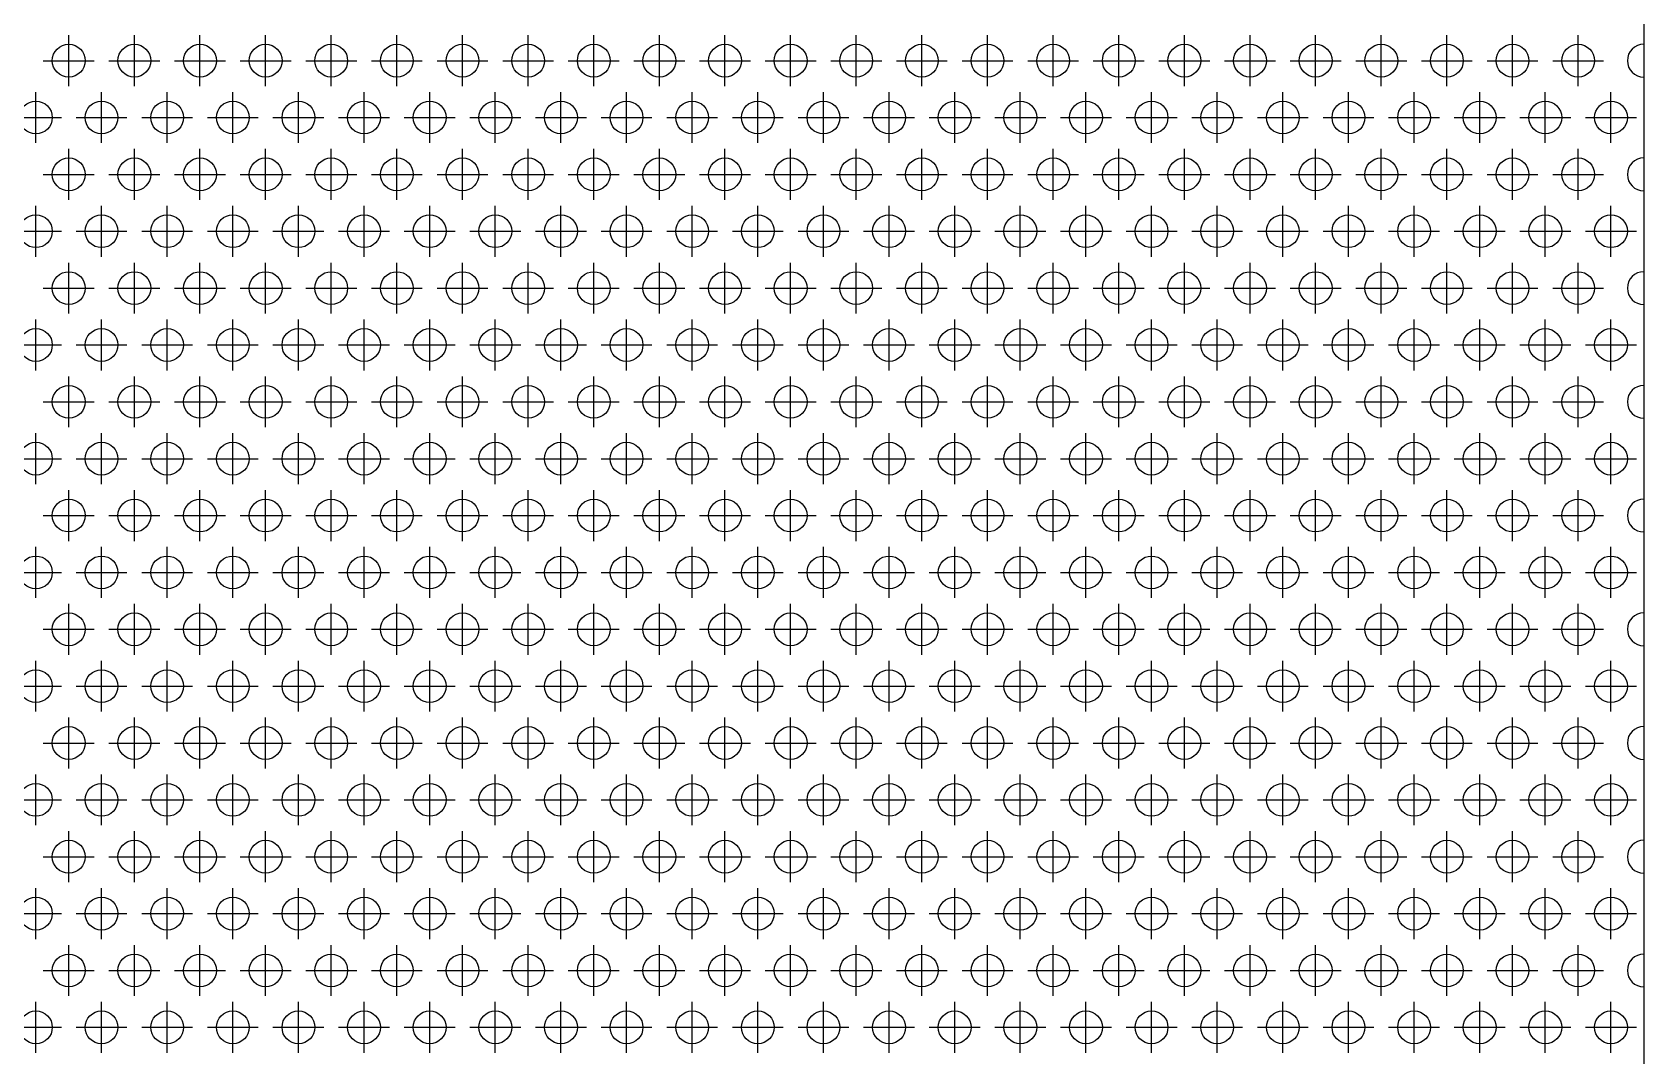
# Model space of a CAD drawing. Extents: x 0 to 172, y -8 to 132.
# Drawn here: x 85.89 to 135, y 40.31 to 71.49 of the extents above; entities that cross this region are included whole.
import ezdxf

# ---------------------------------------------------------------- set-up
doc = ezdxf.new("R2010")
doc.units = 0
doc.header["$LTSCALE"] = 0.5
doc.linetypes.add('CENTER', pattern=[50.8, 31.75, -6.35, 6.35, -6.35])
doc.layers.add('MSM_CENTER', color=1, linetype='CENTER')
doc.layers.add('MSM_CONTINUOUS', color=7, linetype='CONTINUOUS')

msp = doc.modelspace()

# ---------------------------------------------------------------- linework, layer by layer
at = {"layer": 'MSM_CENTER'}
for p, q in [((87, 69.847), (87, 71.397)), ((89, 69.847), (89, 71.397)), ((91, 69.847), (91, 71.397)), ((93, 69.847), (93, 71.397)), ((95, 69.847), (95, 71.397)), ((97, 69.847), (97, 71.397)), ((99, 69.847), (99, 71.397)), ((101, 69.847), (101, 71.397)), ((103, 69.847), (103, 71.397)), ((105, 69.847), (105, 71.397)), ((107, 69.847), (107, 71.397)), ((109, 69.847), (109, 71.397)), ((111, 69.847), (111, 71.397)), ((113, 69.847), (113, 71.397)), ((115, 69.847), (115, 71.397)), ((117, 69.847), (117, 71.397)), ((119, 69.847), (119, 71.397)), ((121, 69.847), (121, 71.397)), ((123, 69.847), (123, 71.397)), ((125, 69.847), (125, 71.397)), ((127, 69.847), (127, 71.397)), ((129, 69.847), (129, 71.397)), ((131, 69.847), (131, 71.397)), ((133, 69.847), (133, 71.397)), ((86.225, 70.622), (87.775, 70.622)), ((88.225, 70.622), (89.775, 70.622)), ((90.225, 70.622), (91.775, 70.622)), ((92.225, 70.622), (93.775, 70.622)), ((94.225, 70.622), (95.775, 70.622)), ((96.225, 70.622), (97.775, 70.622)), ((98.225, 70.622), (99.775, 70.622)), ((100.225, 70.622), (101.775, 70.622)), ((102.225, 70.622), (103.775, 70.622)), ((104.225, 70.622), (105.775, 70.622)), ((106.225, 70.622), (107.775, 70.622)), ((108.225, 70.622), (109.775, 70.622)), ((110.225, 70.622), (111.775, 70.622)), ((112.225, 70.622), (113.775, 70.622)), ((114.225, 70.622), (115.775, 70.622)), ((116.225, 70.622), (117.775, 70.622)), ((118.225, 70.622), (119.775, 70.622)), ((120.225, 70.622), (121.775, 70.622)), ((122.225, 70.622), (123.775, 70.622)), ((124.225, 70.622), (125.775, 70.622)), ((126.225, 70.622), (127.775, 70.622)), ((128.225, 70.622), (129.775, 70.622)), ((130.225, 70.622), (131.775, 70.622)), ((132.225, 70.622), (133.775, 70.622)), ((86, 68.115), (86, 69.665)), ((88, 68.115), (88, 69.665)), ((90, 68.115), (90, 69.665)), ((92, 68.115), (92, 69.665)), ((94, 68.115), (94, 69.665)), ((96, 68.115), (96, 69.665)), ((98, 68.115), (98, 69.665)), ((100, 68.115), (100, 69.665)), ((102, 68.115), (102, 69.665)), ((104, 68.115), (104, 69.665)), ((106, 68.115), (106, 69.665)), ((108, 68.115), (108, 69.665)), ((110, 68.115), (110, 69.665)), ((112, 68.115), (112, 69.665)), ((114, 68.115), (114, 69.665)), ((116, 68.115), (116, 69.665)), ((118, 68.115), (118, 69.665)), ((120, 68.115), (120, 69.665)), ((122, 68.115), (122, 69.665)), ((124, 68.115), (124, 69.665)), ((126, 68.115), (126, 69.665)), ((128, 68.115), (128, 69.665)), ((130, 68.115), (130, 69.665)), ((132, 68.115), (132, 69.665)), ((134, 68.115), (134, 69.665)), ((85.225, 68.89), (86.775, 68.89)), ((87.225, 68.89), (88.775, 68.89)), ((89.225, 68.89), (90.775, 68.89)), ((91.225, 68.89), (92.775, 68.89)), ((93.225, 68.89), (94.775, 68.89)), ((95.225, 68.89), (96.775, 68.89)), ((97.225, 68.89), (98.775, 68.89)), ((99.225, 68.89), (100.775, 68.89)), ((101.225, 68.89), (102.775, 68.89)), ((103.225, 68.89), (104.775, 68.89)), ((105.225, 68.89), (106.775, 68.89)), ((107.225, 68.89), (108.775, 68.89)), ((109.225, 68.89), (110.775, 68.89)), ((111.225, 68.89), (112.775, 68.89)), ((113.225, 68.89), (114.775, 68.89)), ((115.225, 68.89), (116.775, 68.89)), ((117.225, 68.89), (118.775, 68.89)), ((119.225, 68.89), (120.775, 68.89)), ((121.225, 68.89), (122.775, 68.89)), ((123.225, 68.89), (124.775, 68.89)), ((125.225, 68.89), (126.775, 68.89)), ((127.225, 68.89), (128.775, 68.89)), ((129.225, 68.89), (130.775, 68.89)), ((131.225, 68.89), (132.775, 68.89)), ((133.225, 68.89), (134.775, 68.89)), ((87, 66.383), (87, 67.933)), ((89, 66.383), (89, 67.933)), ((91, 66.383), (91, 67.933)), ((93, 66.383), (93, 67.933)), ((95, 66.383), (95, 67.933)), ((97, 66.383), (97, 67.933)), ((99, 66.383), (99, 67.933)), ((101, 66.383), (101, 67.933)), ((103, 66.383), (103, 67.933)), ((105, 66.383), (105, 67.933)), ((107, 66.383), (107, 67.933)), ((109, 66.383), (109, 67.933)), ((111, 66.383), (111, 67.933)), ((113, 66.383), (113, 67.933)), ((115, 66.383), (115, 67.933)), ((117, 66.383), (117, 67.933)), ((119, 66.383), (119, 67.933)), ((121, 66.383), (121, 67.933)), ((123, 66.383), (123, 67.933)), ((125, 66.383), (125, 67.933)), ((127, 66.383), (127, 67.933)), ((129, 66.383), (129, 67.933)), ((131, 66.383), (131, 67.933)), ((133, 66.383), (133, 67.933)), ((86.225, 67.158), (87.775, 67.158)), ((88.225, 67.158), (89.775, 67.158)), ((90.225, 67.158), (91.775, 67.158)), ((92.225, 67.158), (93.775, 67.158)), ((94.225, 67.158), (95.775, 67.158)), ((96.225, 67.158), (97.775, 67.158)), ((98.225, 67.158), (99.775, 67.158)), ((100.225, 67.158), (101.775, 67.158)), ((102.225, 67.158), (103.775, 67.158)), ((104.225, 67.158), (105.775, 67.158)), ((106.225, 67.158), (107.775, 67.158)), ((108.225, 67.158), (109.775, 67.158)), ((110.225, 67.158), (111.775, 67.158)), ((112.225, 67.158), (113.775, 67.158)), ((114.225, 67.158), (115.775, 67.158)), ((116.225, 67.158), (117.775, 67.158)), ((118.225, 67.158), (119.775, 67.158)), ((120.225, 67.158), (121.775, 67.158)), ((122.225, 67.158), (123.775, 67.158)), ((124.225, 67.158), (125.775, 67.158)), ((126.225, 67.158), (127.775, 67.158)), ((128.225, 67.158), (129.775, 67.158)), ((130.225, 67.158), (131.775, 67.158)), ((132.225, 67.158), (133.775, 67.158)), ((86, 64.651), (86, 66.201)), ((88, 64.651), (88, 66.201)), ((90, 64.651), (90, 66.201)), ((92, 64.651), (92, 66.201)), ((94, 64.651), (94, 66.201)), ((96, 64.651), (96, 66.201)), ((98, 64.651), (98, 66.201)), ((100, 64.651), (100, 66.201)), ((102, 64.651), (102, 66.201)), ((104, 64.651), (104, 66.201)), ((106, 64.651), (106, 66.201)), ((108, 64.651), (108, 66.201)), ((110, 64.651), (110, 66.201)), ((112, 64.651), (112, 66.201)), ((114, 64.651), (114, 66.201)), ((116, 64.651), (116, 66.201)), ((118, 64.651), (118, 66.201)), ((120, 64.651), (120, 66.201)), ((122, 64.651), (122, 66.201)), ((124, 64.651), (124, 66.201)), ((126, 64.651), (126, 66.201)), ((128, 64.651), (128, 66.201)), ((130, 64.651), (130, 66.201)), ((132, 64.651), (132, 66.201)), ((134, 64.651), (134, 66.201)), ((85.225, 65.426), (86.775, 65.426)), ((87.225, 65.426), (88.775, 65.426)), ((89.225, 65.426), (90.775, 65.426)), ((91.225, 65.426), (92.775, 65.426)), ((93.225, 65.426), (94.775, 65.426)), ((95.225, 65.426), (96.775, 65.426)), ((97.225, 65.426), (98.775, 65.426)), ((99.225, 65.426), (100.775, 65.426)), ((101.225, 65.426), (102.775, 65.426)), ((103.225, 65.426), (104.775, 65.426)), ((105.225, 65.426), (106.775, 65.426)), ((107.225, 65.426), (108.775, 65.426)), ((109.225, 65.426), (110.775, 65.426)), ((111.225, 65.426), (112.775, 65.426)), ((113.225, 65.426), (114.775, 65.426)), ((115.225, 65.426), (116.775, 65.426)), ((117.225, 65.426), (118.775, 65.426)), ((119.225, 65.426), (120.775, 65.426)), ((121.225, 65.426), (122.775, 65.426)), ((123.225, 65.426), (124.775, 65.426)), ((125.225, 65.426), (126.775, 65.426)), ((127.225, 65.426), (128.775, 65.426)), ((129.225, 65.426), (130.775, 65.426)), ((131.225, 65.426), (132.775, 65.426)), ((133.225, 65.426), (134.775, 65.426)), ((87, 62.919), (87, 64.469)), ((89, 62.919), (89, 64.469)), ((91, 62.919), (91, 64.469)), ((93, 62.919), (93, 64.469)), ((95, 62.919), (95, 64.469)), ((97, 62.919), (97, 64.469)), ((99, 62.919), (99, 64.469)), ((101, 62.919), (101, 64.469)), ((103, 62.919), (103, 64.469)), ((105, 62.919), (105, 64.469)), ((107, 62.919), (107, 64.469)), ((109, 62.919), (109, 64.469)), ((111, 62.919), (111, 64.469)), ((113, 62.919), (113, 64.469)), ((115, 62.919), (115, 64.469)), ((117, 62.919), (117, 64.469)), ((119, 62.919), (119, 64.469)), ((121, 62.919), (121, 64.469)), ((123, 62.919), (123, 64.469)), ((125, 62.919), (125, 64.469)), ((127, 62.919), (127, 64.469)), ((129, 62.919), (129, 64.469)), ((131, 62.919), (131, 64.469)), ((133, 62.919), (133, 64.469)), ((86.225, 63.694), (87.775, 63.694)), ((88.225, 63.694), (89.775, 63.694)), ((90.225, 63.694), (91.775, 63.694)), ((92.225, 63.694), (93.775, 63.694)), ((94.225, 63.694), (95.775, 63.694)), ((96.225, 63.694), (97.775, 63.694)), ((98.225, 63.694), (99.775, 63.694)), ((100.225, 63.694), (101.775, 63.694)), ((102.225, 63.694), (103.775, 63.694)), ((104.225, 63.694), (105.775, 63.694)), ((106.225, 63.694), (107.775, 63.694)), ((108.225, 63.694), (109.775, 63.694)), ((110.225, 63.694), (111.775, 63.694)), ((112.225, 63.694), (113.775, 63.694)), ((114.225, 63.694), (115.775, 63.694)), ((116.225, 63.694), (117.775, 63.694)), ((118.225, 63.694), (119.775, 63.694)), ((120.225, 63.694), (121.775, 63.694)), ((122.225, 63.694), (123.775, 63.694)), ((124.225, 63.694), (125.775, 63.694)), ((126.225, 63.694), (127.775, 63.694)), ((128.225, 63.694), (129.775, 63.694)), ((130.225, 63.694), (131.775, 63.694)), ((132.225, 63.694), (133.775, 63.694)), ((86, 61.187), (86, 62.737)), ((88, 61.187), (88, 62.737)), ((90, 61.187), (90, 62.737)), ((92, 61.187), (92, 62.737)), ((94, 61.187), (94, 62.737)), ((96, 61.187), (96, 62.737)), ((98, 61.187), (98, 62.737)), ((100, 61.187), (100, 62.737)), ((102, 61.187), (102, 62.737)), ((104, 61.187), (104, 62.737)), ((106, 61.187), (106, 62.737)), ((108, 61.187), (108, 62.737)), ((110, 61.187), (110, 62.737)), ((112, 61.187), (112, 62.737)), ((114, 61.187), (114, 62.737)), ((116, 61.187), (116, 62.737)), ((118, 61.187), (118, 62.737)), ((120, 61.187), (120, 62.737)), ((122, 61.187), (122, 62.737)), ((124, 61.187), (124, 62.737)), ((126, 61.187), (126, 62.737)), ((128, 61.187), (128, 62.737)), ((130, 61.187), (130, 62.737)), ((132, 61.187), (132, 62.737)), ((134, 61.187), (134, 62.737)), ((85.225, 61.962), (86.775, 61.962)), ((87.225, 61.962), (88.775, 61.962)), ((89.225, 61.962), (90.775, 61.962)), ((91.225, 61.962), (92.775, 61.962)), ((93.225, 61.962), (94.775, 61.962)), ((95.225, 61.962), (96.775, 61.962)), ((97.225, 61.962), (98.775, 61.962)), ((99.225, 61.962), (100.775, 61.962)), ((101.225, 61.962), (102.775, 61.962)), ((103.225, 61.962), (104.775, 61.962)), ((105.225, 61.962), (106.775, 61.962)), ((107.225, 61.962), (108.775, 61.962)), ((109.225, 61.962), (110.775, 61.962)), ((111.225, 61.962), (112.775, 61.962)), ((113.225, 61.962), (114.775, 61.962)), ((115.225, 61.962), (116.775, 61.962)), ((117.225, 61.962), (118.775, 61.962)), ((119.225, 61.962), (120.775, 61.962)), ((121.225, 61.962), (122.775, 61.962)), ((123.225, 61.962), (124.775, 61.962)), ((125.225, 61.962), (126.775, 61.962)), ((127.225, 61.962), (128.775, 61.962)), ((129.225, 61.962), (130.775, 61.962)), ((131.225, 61.962), (132.775, 61.962)), ((133.225, 61.962), (134.775, 61.962)), ((87, 59.454), (87, 61.004)), ((89, 59.454), (89, 61.004)), ((91, 59.454), (91, 61.004)), ((93, 59.454), (93, 61.004)), ((95, 59.454), (95, 61.004)), ((97, 59.454), (97, 61.004)), ((99, 59.454), (99, 61.004)), ((101, 59.454), (101, 61.004)), ((103, 59.454), (103, 61.004)), ((105, 59.454), (105, 61.004)), ((107, 59.454), (107, 61.004)), ((109, 59.454), (109, 61.004)), ((111, 59.454), (111, 61.004)), ((113, 59.454), (113, 61.004)), ((115, 59.454), (115, 61.004)), ((117, 59.454), (117, 61.004)), ((119, 59.454), (119, 61.004)), ((121, 59.454), (121, 61.004)), ((123, 59.454), (123, 61.004)), ((125, 59.454), (125, 61.004)), ((127, 59.454), (127, 61.004)), ((129, 59.454), (129, 61.004)), ((131, 59.454), (131, 61.004)), ((133, 59.454), (133, 61.004)), ((86.225, 60.229), (87.775, 60.229)), ((88.225, 60.229), (89.775, 60.229)), ((90.225, 60.229), (91.775, 60.229)), ((92.225, 60.229), (93.775, 60.229)), ((94.225, 60.229), (95.775, 60.229)), ((96.225, 60.229), (97.775, 60.229)), ((98.225, 60.229), (99.775, 60.229)), ((100.225, 60.229), (101.775, 60.229)), ((102.225, 60.229), (103.775, 60.229)), ((104.225, 60.229), (105.775, 60.229)), ((106.225, 60.229), (107.775, 60.229)), ((108.225, 60.229), (109.775, 60.229)), ((110.225, 60.229), (111.775, 60.229)), ((112.225, 60.229), (113.775, 60.229)), ((114.225, 60.229), (115.775, 60.229)), ((116.225, 60.229), (117.775, 60.229)), ((118.225, 60.229), (119.775, 60.229)), ((120.225, 60.229), (121.775, 60.229)), ((122.225, 60.229), (123.775, 60.229)), ((124.225, 60.229), (125.775, 60.229)), ((126.225, 60.229), (127.775, 60.229)), ((128.225, 60.229), (129.775, 60.229)), ((130.225, 60.229), (131.775, 60.229)), ((132.225, 60.229), (133.775, 60.229)), ((86, 57.722), (86, 59.272)), ((88, 57.722), (88, 59.272)), ((90, 57.722), (90, 59.272)), ((92, 57.722), (92, 59.272)), ((94, 57.722), (94, 59.272)), ((96, 57.722), (96, 59.272)), ((98, 57.722), (98, 59.272)), ((100, 57.722), (100, 59.272)), ((102, 57.722), (102, 59.272)), ((104, 57.722), (104, 59.272)), ((106, 57.722), (106, 59.272)), ((108, 57.722), (108, 59.272)), ((110, 57.722), (110, 59.272)), ((112, 57.722), (112, 59.272)), ((114, 57.722), (114, 59.272)), ((116, 57.722), (116, 59.272)), ((118, 57.722), (118, 59.272)), ((120, 57.722), (120, 59.272)), ((122, 57.722), (122, 59.272)), ((124, 57.722), (124, 59.272)), ((126, 57.722), (126, 59.272)), ((128, 57.722), (128, 59.272)), ((130, 57.722), (130, 59.272)), ((132, 57.722), (132, 59.272)), ((134, 57.722), (134, 59.272)), ((85.225, 58.497), (86.775, 58.497)), ((87.225, 58.497), (88.775, 58.497)), ((89.225, 58.497), (90.775, 58.497)), ((91.225, 58.497), (92.775, 58.497)), ((93.225, 58.497), (94.775, 58.497)), ((95.225, 58.497), (96.775, 58.497)), ((97.225, 58.497), (98.775, 58.497)), ((99.225, 58.497), (100.775, 58.497)), ((101.225, 58.497), (102.775, 58.497)), ((103.225, 58.497), (104.775, 58.497)), ((105.225, 58.497), (106.775, 58.497)), ((107.225, 58.497), (108.775, 58.497)), ((109.225, 58.497), (110.775, 58.497)), ((111.225, 58.497), (112.775, 58.497)), ((113.225, 58.497), (114.775, 58.497)), ((115.225, 58.497), (116.775, 58.497)), ((117.225, 58.497), (118.775, 58.497)), ((119.225, 58.497), (120.775, 58.497)), ((121.225, 58.497), (122.775, 58.497)), ((123.225, 58.497), (124.775, 58.497)), ((125.225, 58.497), (126.775, 58.497)), ((127.225, 58.497), (128.775, 58.497)), ((129.225, 58.497), (130.775, 58.497)), ((131.225, 58.497), (132.775, 58.497)), ((133.225, 58.497), (134.775, 58.497)), ((87, 55.99), (87, 57.54)), ((89, 55.99), (89, 57.54)), ((91, 55.99), (91, 57.54)), ((93, 55.99), (93, 57.54)), ((95, 55.99), (95, 57.54)), ((97, 55.99), (97, 57.54)), ((99, 55.99), (99, 57.54)), ((101, 55.99), (101, 57.54)), ((103, 55.99), (103, 57.54)), ((105, 55.99), (105, 57.54)), ((107, 55.99), (107, 57.54)), ((109, 55.99), (109, 57.54)), ((111, 55.99), (111, 57.54)), ((113, 55.99), (113, 57.54)), ((115, 55.99), (115, 57.54)), ((117, 55.99), (117, 57.54)), ((119, 55.99), (119, 57.54)), ((121, 55.99), (121, 57.54)), ((123, 55.99), (123, 57.54)), ((125, 55.99), (125, 57.54)), ((127, 55.99), (127, 57.54)), ((129, 55.99), (129, 57.54)), ((131, 55.99), (131, 57.54)), ((133, 55.99), (133, 57.54)), ((86.225, 56.765), (87.775, 56.765)), ((88.225, 56.765), (89.775, 56.765)), ((90.225, 56.765), (91.775, 56.765)), ((92.225, 56.765), (93.775, 56.765)), ((94.225, 56.765), (95.775, 56.765)), ((96.225, 56.765), (97.775, 56.765)), ((98.225, 56.765), (99.775, 56.765)), ((100.225, 56.765), (101.775, 56.765)), ((102.225, 56.765), (103.775, 56.765)), ((104.225, 56.765), (105.775, 56.765)), ((106.225, 56.765), (107.775, 56.765)), ((108.225, 56.765), (109.775, 56.765)), ((110.225, 56.765), (111.775, 56.765)), ((112.225, 56.765), (113.775, 56.765)), ((114.225, 56.765), (115.775, 56.765)), ((116.225, 56.765), (117.775, 56.765)), ((118.225, 56.765), (119.775, 56.765)), ((120.225, 56.765), (121.775, 56.765)), ((122.225, 56.765), (123.775, 56.765)), ((124.225, 56.765), (125.775, 56.765)), ((126.225, 56.765), (127.775, 56.765)), ((128.225, 56.765), (129.775, 56.765)), ((130.225, 56.765), (131.775, 56.765)), ((132.225, 56.765), (133.775, 56.765)), ((86, 54.258), (86, 55.808)), ((88, 54.258), (88, 55.808)), ((90, 54.258), (90, 55.808)), ((92, 54.258), (92, 55.808)), ((94, 54.258), (94, 55.808)), ((96, 54.258), (96, 55.808)), ((98, 54.258), (98, 55.808)), ((100, 54.258), (100, 55.808)), ((102, 54.258), (102, 55.808)), ((104, 54.258), (104, 55.808)), ((106, 54.258), (106, 55.808)), ((108, 54.258), (108, 55.808)), ((110, 54.258), (110, 55.808)), ((112, 54.258), (112, 55.808)), ((114, 54.258), (114, 55.808)), ((116, 54.258), (116, 55.808)), ((118, 54.258), (118, 55.808)), ((120, 54.258), (120, 55.808)), ((122, 54.258), (122, 55.808)), ((124, 54.258), (124, 55.808)), ((126, 54.258), (126, 55.808)), ((128, 54.258), (128, 55.808)), ((130, 54.258), (130, 55.808)), ((132, 54.258), (132, 55.808)), ((134, 54.258), (134, 55.808)), ((85.225, 55.033), (86.775, 55.033)), ((87.225, 55.033), (88.775, 55.033)), ((89.225, 55.033), (90.775, 55.033)), ((91.225, 55.033), (92.775, 55.033)), ((93.225, 55.033), (94.775, 55.033)), ((95.225, 55.033), (96.775, 55.033)), ((97.225, 55.033), (98.775, 55.033)), ((99.225, 55.033), (100.775, 55.033)), ((101.225, 55.033), (102.775, 55.033)), ((103.225, 55.033), (104.775, 55.033)), ((105.225, 55.033), (106.775, 55.033)), ((107.225, 55.033), (108.775, 55.033)), ((109.225, 55.033), (110.775, 55.033)), ((111.225, 55.033), (112.775, 55.033)), ((113.225, 55.033), (114.775, 55.033)), ((115.225, 55.033), (116.775, 55.033)), ((117.225, 55.033), (118.775, 55.033)), ((119.225, 55.033), (120.775, 55.033)), ((121.225, 55.033), (122.775, 55.033)), ((123.225, 55.033), (124.775, 55.033)), ((125.225, 55.033), (126.775, 55.033)), ((127.225, 55.033), (128.775, 55.033)), ((129.225, 55.033), (130.775, 55.033)), ((131.225, 55.033), (132.775, 55.033)), ((133.225, 55.033), (134.775, 55.033)), ((87, 52.526), (87, 54.076)), ((89, 52.526), (89, 54.076)), ((91, 52.526), (91, 54.076)), ((93, 52.526), (93, 54.076)), ((95, 52.526), (95, 54.076)), ((97, 52.526), (97, 54.076)), ((99, 52.526), (99, 54.076)), ((101, 52.526), (101, 54.076)), ((103, 52.526), (103, 54.076)), ((105, 52.526), (105, 54.076)), ((107, 52.526), (107, 54.076)), ((109, 52.526), (109, 54.076)), ((111, 52.526), (111, 54.076)), ((113, 52.526), (113, 54.076)), ((115, 52.526), (115, 54.076)), ((117, 52.526), (117, 54.076)), ((119, 52.526), (119, 54.076)), ((121, 52.526), (121, 54.076)), ((123, 52.526), (123, 54.076)), ((125, 52.526), (125, 54.076)), ((127, 52.526), (127, 54.076)), ((129, 52.526), (129, 54.076)), ((131, 52.526), (131, 54.076)), ((133, 52.526), (133, 54.076)), ((86.225, 53.301), (87.775, 53.301)), ((88.225, 53.301), (89.775, 53.301)), ((90.225, 53.301), (91.775, 53.301)), ((92.225, 53.301), (93.775, 53.301)), ((94.225, 53.301), (95.775, 53.301)), ((96.225, 53.301), (97.775, 53.301)), ((98.225, 53.301), (99.775, 53.301)), ((100.225, 53.301), (101.775, 53.301)), ((102.225, 53.301), (103.775, 53.301)), ((104.225, 53.301), (105.775, 53.301)), ((106.225, 53.301), (107.775, 53.301)), ((108.225, 53.301), (109.775, 53.301)), ((110.225, 53.301), (111.775, 53.301)), ((112.225, 53.301), (113.775, 53.301)), ((114.225, 53.301), (115.775, 53.301)), ((116.225, 53.301), (117.775, 53.301)), ((118.225, 53.301), (119.775, 53.301)), ((120.225, 53.301), (121.775, 53.301)), ((122.225, 53.301), (123.775, 53.301)), ((124.225, 53.301), (125.775, 53.301)), ((126.225, 53.301), (127.775, 53.301)), ((128.225, 53.301), (129.775, 53.301)), ((130.225, 53.301), (131.775, 53.301)), ((132.225, 53.301), (133.775, 53.301)), ((86, 50.794), (86, 52.344)), ((88, 50.794), (88, 52.344)), ((90, 50.794), (90, 52.344)), ((92, 50.794), (92, 52.344)), ((94, 50.794), (94, 52.344)), ((96, 50.794), (96, 52.344)), ((98, 50.794), (98, 52.344)), ((100, 50.794), (100, 52.344)), ((102, 50.794), (102, 52.344)), ((104, 50.794), (104, 52.344)), ((106, 50.794), (106, 52.344)), ((108, 50.794), (108, 52.344)), ((110, 50.794), (110, 52.344)), ((112, 50.794), (112, 52.344)), ((114, 50.794), (114, 52.344)), ((116, 50.794), (116, 52.344)), ((118, 50.794), (118, 52.344)), ((120, 50.794), (120, 52.344)), ((122, 50.794), (122, 52.344)), ((124, 50.794), (124, 52.344)), ((126, 50.794), (126, 52.344)), ((128, 50.794), (128, 52.344)), ((130, 50.794), (130, 52.344)), ((132, 50.794), (132, 52.344)), ((134, 50.794), (134, 52.344)), ((85.225, 51.569), (86.775, 51.569)), ((87.225, 51.569), (88.775, 51.569)), ((89.225, 51.569), (90.775, 51.569)), ((91.225, 51.569), (92.775, 51.569)), ((93.225, 51.569), (94.775, 51.569)), ((95.225, 51.569), (96.775, 51.569)), ((97.225, 51.569), (98.775, 51.569)), ((99.225, 51.569), (100.775, 51.569)), ((101.225, 51.569), (102.775, 51.569)), ((103.225, 51.569), (104.775, 51.569)), ((105.225, 51.569), (106.775, 51.569)), ((107.225, 51.569), (108.775, 51.569)), ((109.225, 51.569), (110.775, 51.569)), ((111.225, 51.569), (112.775, 51.569)), ((113.225, 51.569), (114.775, 51.569)), ((115.225, 51.569), (116.775, 51.569)), ((117.225, 51.569), (118.775, 51.569)), ((119.225, 51.569), (120.775, 51.569)), ((121.225, 51.569), (122.775, 51.569)), ((123.225, 51.569), (124.775, 51.569)), ((125.225, 51.569), (126.775, 51.569)), ((127.225, 51.569), (128.775, 51.569)), ((129.225, 51.569), (130.775, 51.569)), ((131.225, 51.569), (132.775, 51.569)), ((133.225, 51.569), (134.775, 51.569)), ((87, 49.062), (87, 50.612)), ((89, 49.062), (89, 50.612)), ((91, 49.062), (91, 50.612)), ((93, 49.062), (93, 50.612)), ((95, 49.062), (95, 50.612)), ((97, 49.062), (97, 50.612)), ((99, 49.062), (99, 50.612)), ((101, 49.062), (101, 50.612)), ((103, 49.062), (103, 50.612)), ((105, 49.062), (105, 50.612)), ((107, 49.062), (107, 50.612)), ((109, 49.062), (109, 50.612)), ((111, 49.062), (111, 50.612)), ((113, 49.062), (113, 50.612)), ((115, 49.062), (115, 50.612)), ((117, 49.062), (117, 50.612)), ((119, 49.062), (119, 50.612)), ((121, 49.062), (121, 50.612)), ((123, 49.062), (123, 50.612)), ((125, 49.062), (125, 50.612)), ((127, 49.062), (127, 50.612)), ((129, 49.062), (129, 50.612)), ((131, 49.062), (131, 50.612)), ((133, 49.062), (133, 50.612)), ((86.225, 49.837), (87.775, 49.837)), ((88.225, 49.837), (89.775, 49.837)), ((90.225, 49.837), (91.775, 49.837)), ((92.225, 49.837), (93.775, 49.837)), ((94.225, 49.837), (95.775, 49.837)), ((96.225, 49.837), (97.775, 49.837)), ((98.225, 49.837), (99.775, 49.837)), ((100.225, 49.837), (101.775, 49.837)), ((102.225, 49.837), (103.775, 49.837)), ((104.225, 49.837), (105.775, 49.837)), ((106.225, 49.837), (107.775, 49.837)), ((108.225, 49.837), (109.775, 49.837)), ((110.225, 49.837), (111.775, 49.837)), ((112.225, 49.837), (113.775, 49.837)), ((114.225, 49.837), (115.775, 49.837)), ((116.225, 49.837), (117.775, 49.837)), ((118.225, 49.837), (119.775, 49.837)), ((120.225, 49.837), (121.775, 49.837)), ((122.225, 49.837), (123.775, 49.837)), ((124.225, 49.837), (125.775, 49.837)), ((126.225, 49.837), (127.775, 49.837)), ((128.225, 49.837), (129.775, 49.837)), ((130.225, 49.837), (131.775, 49.837)), ((132.225, 49.837), (133.775, 49.837)), ((86, 47.33), (86, 48.88)), ((88, 47.33), (88, 48.88)), ((90, 47.33), (90, 48.88)), ((92, 47.33), (92, 48.88)), ((94, 47.33), (94, 48.88)), ((96, 47.33), (96, 48.88)), ((98, 47.33), (98, 48.88)), ((100, 47.33), (100, 48.88)), ((102, 47.33), (102, 48.88)), ((104, 47.33), (104, 48.88)), ((106, 47.33), (106, 48.88)), ((108, 47.33), (108, 48.88)), ((110, 47.33), (110, 48.88)), ((112, 47.33), (112, 48.88)), ((114, 47.33), (114, 48.88)), ((116, 47.33), (116, 48.88)), ((118, 47.33), (118, 48.88)), ((120, 47.33), (120, 48.88)), ((122, 47.33), (122, 48.88)), ((124, 47.33), (124, 48.88)), ((126, 47.33), (126, 48.88)), ((128, 47.33), (128, 48.88)), ((130, 47.33), (130, 48.88)), ((132, 47.33), (132, 48.88)), ((134, 47.33), (134, 48.88)), ((85.225, 48.105), (86.775, 48.105)), ((87.225, 48.105), (88.775, 48.105)), ((89.225, 48.105), (90.775, 48.105)), ((91.225, 48.105), (92.775, 48.105)), ((93.225, 48.105), (94.775, 48.105)), ((95.225, 48.105), (96.775, 48.105)), ((97.225, 48.105), (98.775, 48.105)), ((99.225, 48.105), (100.775, 48.105)), ((101.225, 48.105), (102.775, 48.105)), ((103.225, 48.105), (104.775, 48.105)), ((105.225, 48.105), (106.775, 48.105)), ((107.225, 48.105), (108.775, 48.105)), ((109.225, 48.105), (110.775, 48.105)), ((111.225, 48.105), (112.775, 48.105)), ((113.225, 48.105), (114.775, 48.105)), ((115.225, 48.105), (116.775, 48.105)), ((117.225, 48.105), (118.775, 48.105)), ((119.225, 48.105), (120.775, 48.105)), ((121.225, 48.105), (122.775, 48.105)), ((123.225, 48.105), (124.775, 48.105)), ((125.225, 48.105), (126.775, 48.105)), ((127.225, 48.105), (128.775, 48.105)), ((129.225, 48.105), (130.775, 48.105)), ((131.225, 48.105), (132.775, 48.105)), ((133.225, 48.105), (134.775, 48.105)), ((87, 45.598), (87, 47.148)), ((89, 45.598), (89, 47.148)), ((91, 45.598), (91, 47.148)), ((93, 45.598), (93, 47.148)), ((95, 45.598), (95, 47.148)), ((97, 45.598), (97, 47.148)), ((99, 45.598), (99, 47.148)), ((101, 45.598), (101, 47.148)), ((103, 45.598), (103, 47.148)), ((105, 45.598), (105, 47.148)), ((107, 45.598), (107, 47.148)), ((109, 45.598), (109, 47.148)), ((111, 45.598), (111, 47.148)), ((113, 45.598), (113, 47.148)), ((115, 45.598), (115, 47.148)), ((117, 45.598), (117, 47.148)), ((119, 45.598), (119, 47.148)), ((121, 45.598), (121, 47.148)), ((123, 45.598), (123, 47.148)), ((125, 45.598), (125, 47.148)), ((127, 45.598), (127, 47.148)), ((129, 45.598), (129, 47.148)), ((131, 45.598), (131, 47.148)), ((133, 45.598), (133, 47.148)), ((86.225, 46.373), (87.775, 46.373)), ((88.225, 46.373), (89.775, 46.373)), ((90.225, 46.373), (91.775, 46.373)), ((92.225, 46.373), (93.775, 46.373)), ((94.225, 46.373), (95.775, 46.373)), ((96.225, 46.373), (97.775, 46.373)), ((98.225, 46.373), (99.775, 46.373)), ((100.225, 46.373), (101.775, 46.373)), ((102.225, 46.373), (103.775, 46.373)), ((104.225, 46.373), (105.775, 46.373)), ((106.225, 46.373), (107.775, 46.373)), ((108.225, 46.373), (109.775, 46.373)), ((110.225, 46.373), (111.775, 46.373)), ((112.225, 46.373), (113.775, 46.373)), ((114.225, 46.373), (115.775, 46.373)), ((116.225, 46.373), (117.775, 46.373)), ((118.225, 46.373), (119.775, 46.373)), ((120.225, 46.373), (121.775, 46.373)), ((122.225, 46.373), (123.775, 46.373)), ((124.225, 46.373), (125.775, 46.373)), ((126.225, 46.373), (127.775, 46.373)), ((128.225, 46.373), (129.775, 46.373)), ((130.225, 46.373), (131.775, 46.373)), ((132.225, 46.373), (133.775, 46.373)), ((86, 43.866), (86, 45.416)), ((88, 43.866), (88, 45.416)), ((90, 43.866), (90, 45.416)), ((92, 43.866), (92, 45.416)), ((94, 43.866), (94, 45.416)), ((96, 43.866), (96, 45.416)), ((98, 43.866), (98, 45.416)), ((100, 43.866), (100, 45.416)), ((102, 43.866), (102, 45.416)), ((104, 43.866), (104, 45.416)), ((106, 43.866), (106, 45.416)), ((108, 43.866), (108, 45.416)), ((110, 43.866), (110, 45.416)), ((112, 43.866), (112, 45.416)), ((114, 43.866), (114, 45.416)), ((116, 43.866), (116, 45.416)), ((118, 43.866), (118, 45.416)), ((120, 43.866), (120, 45.416)), ((122, 43.866), (122, 45.416)), ((124, 43.866), (124, 45.416)), ((126, 43.866), (126, 45.416)), ((128, 43.866), (128, 45.416)), ((130, 43.866), (130, 45.416)), ((132, 43.866), (132, 45.416)), ((134, 43.866), (134, 45.416)), ((85.225, 44.641), (86.775, 44.641)), ((87.225, 44.641), (88.775, 44.641)), ((89.225, 44.641), (90.775, 44.641)), ((91.225, 44.641), (92.775, 44.641)), ((93.225, 44.641), (94.775, 44.641)), ((95.225, 44.641), (96.775, 44.641)), ((97.225, 44.641), (98.775, 44.641)), ((99.225, 44.641), (100.775, 44.641)), ((101.225, 44.641), (102.775, 44.641)), ((103.225, 44.641), (104.775, 44.641)), ((105.225, 44.641), (106.775, 44.641)), ((107.225, 44.641), (108.775, 44.641)), ((109.225, 44.641), (110.775, 44.641)), ((111.225, 44.641), (112.775, 44.641)), ((113.225, 44.641), (114.775, 44.641)), ((115.225, 44.641), (116.775, 44.641)), ((117.225, 44.641), (118.775, 44.641)), ((119.225, 44.641), (120.775, 44.641)), ((121.225, 44.641), (122.775, 44.641)), ((123.225, 44.641), (124.775, 44.641)), ((125.225, 44.641), (126.775, 44.641)), ((127.225, 44.641), (128.775, 44.641)), ((129.225, 44.641), (130.775, 44.641)), ((131.225, 44.641), (132.775, 44.641)), ((133.225, 44.641), (134.775, 44.641)), ((87, 42.134), (87, 43.684)), ((89, 42.134), (89, 43.684)), ((91, 42.134), (91, 43.684)), ((93, 42.134), (93, 43.684)), ((95, 42.134), (95, 43.684)), ((97, 42.134), (97, 43.684)), ((99, 42.134), (99, 43.684)), ((101, 42.134), (101, 43.684)), ((103, 42.134), (103, 43.684)), ((105, 42.134), (105, 43.684)), ((107, 42.134), (107, 43.684)), ((109, 42.134), (109, 43.684)), ((111, 42.134), (111, 43.684)), ((113, 42.134), (113, 43.684)), ((115, 42.134), (115, 43.684)), ((117, 42.134), (117, 43.684)), ((119, 42.134), (119, 43.684)), ((121, 42.134), (121, 43.684)), ((123, 42.134), (123, 43.684)), ((125, 42.134), (125, 43.684)), ((127, 42.134), (127, 43.684)), ((129, 42.134), (129, 43.684)), ((131, 42.134), (131, 43.684)), ((133, 42.134), (133, 43.684)), ((86.225, 42.909), (87.775, 42.909)), ((88.225, 42.909), (89.775, 42.909)), ((90.225, 42.909), (91.775, 42.909)), ((92.225, 42.909), (93.775, 42.909)), ((94.225, 42.909), (95.775, 42.909)), ((96.225, 42.909), (97.775, 42.909)), ((98.225, 42.909), (99.775, 42.909)), ((100.225, 42.909), (101.775, 42.909)), ((102.225, 42.909), (103.775, 42.909)), ((104.225, 42.909), (105.775, 42.909)), ((106.225, 42.909), (107.775, 42.909)), ((108.225, 42.909), (109.775, 42.909)), ((110.225, 42.909), (111.775, 42.909)), ((112.225, 42.909), (113.775, 42.909)), ((114.225, 42.909), (115.775, 42.909)), ((116.225, 42.909), (117.775, 42.909)), ((118.225, 42.909), (119.775, 42.909)), ((120.225, 42.909), (121.775, 42.909)), ((122.225, 42.909), (123.775, 42.909)), ((124.225, 42.909), (125.775, 42.909)), ((126.225, 42.909), (127.775, 42.909)), ((128.225, 42.909), (129.775, 42.909)), ((130.225, 42.909), (131.775, 42.909)), ((132.225, 42.909), (133.775, 42.909)), ((86, 40.402), (86, 41.952)), ((88, 40.402), (88, 41.952)), ((90, 40.402), (90, 41.952)), ((92, 40.402), (92, 41.952)), ((94, 40.402), (94, 41.952)), ((96, 40.402), (96, 41.952)), ((98, 40.402), (98, 41.952)), ((100, 40.402), (100, 41.952)), ((102, 40.402), (102, 41.952)), ((104, 40.402), (104, 41.952)), ((106, 40.402), (106, 41.952)), ((108, 40.402), (108, 41.952)), ((110, 40.402), (110, 41.952)), ((112, 40.402), (112, 41.952)), ((114, 40.402), (114, 41.952)), ((116, 40.402), (116, 41.952)), ((118, 40.402), (118, 41.952)), ((120, 40.402), (120, 41.952)), ((122, 40.402), (122, 41.952)), ((124, 40.402), (124, 41.952)), ((126, 40.402), (126, 41.952)), ((128, 40.402), (128, 41.952)), ((130, 40.402), (130, 41.952)), ((132, 40.402), (132, 41.952)), ((134, 40.402), (134, 41.952)), ((85.225, 41.177), (86.775, 41.177)), ((87.225, 41.177), (88.775, 41.177)), ((89.225, 41.177), (90.775, 41.177)), ((91.225, 41.177), (92.775, 41.177)), ((93.225, 41.177), (94.775, 41.177)), ((95.225, 41.177), (96.775, 41.177)), ((97.225, 41.177), (98.775, 41.177)), ((99.225, 41.177), (100.775, 41.177)), ((101.225, 41.177), (102.775, 41.177)), ((103.225, 41.177), (104.775, 41.177)), ((105.225, 41.177), (106.775, 41.177)), ((107.225, 41.177), (108.775, 41.177)), ((109.225, 41.177), (110.775, 41.177)), ((111.225, 41.177), (112.775, 41.177)), ((113.225, 41.177), (114.775, 41.177)), ((115.225, 41.177), (116.775, 41.177)), ((117.225, 41.177), (118.775, 41.177)), ((119.225, 41.177), (120.775, 41.177)), ((121.225, 41.177), (122.775, 41.177)), ((123.225, 41.177), (124.775, 41.177)), ((125.225, 41.177), (126.775, 41.177)), ((127.225, 41.177), (128.775, 41.177)), ((129.225, 41.177), (130.775, 41.177)), ((131.225, 41.177), (132.775, 41.177)), ((133.225, 41.177), (134.775, 41.177))]:
    msp.add_line(p, q, dxfattribs=at)
at = {"layer": 'MSM_CONTINUOUS'}
msp.add_line((135, 95), (135, 25), dxfattribs=at)
for centre in [(87, 70.622), (89, 70.622), (91, 70.622), (93, 70.622), (95, 70.622), (97, 70.622), (99, 70.622), (101, 70.622), (103, 70.622), (105, 70.622), (107, 70.622), (109, 70.622), (111, 70.622), (113, 70.622), (115, 70.622), (117, 70.622), (119, 70.622), (121, 70.622), (123, 70.622), (125, 70.622), (127, 70.622), (129, 70.622), (131, 70.622), (133, 70.622), (86, 68.89), (88, 68.89), (90, 68.89), (92, 68.89), (94, 68.89), (96, 68.89), (98, 68.89), (100, 68.89), (102, 68.89), (104, 68.89), (106, 68.89), (108, 68.89), (110, 68.89), (112, 68.89), (114, 68.89), (116, 68.89), (118, 68.89), (120, 68.89), (122, 68.89), (124, 68.89), (126, 68.89), (128, 68.89), (130, 68.89), (132, 68.89), (134, 68.89), (87, 67.158), (89, 67.158), (91, 67.158), (93, 67.158), (95, 67.158), (97, 67.158), (99, 67.158), (101, 67.158), (103, 67.158), (105, 67.158), (107, 67.158), (109, 67.158), (111, 67.158), (113, 67.158), (115, 67.158), (117, 67.158), (119, 67.158), (121, 67.158), (123, 67.158), (125, 67.158), (127, 67.158), (129, 67.158), (131, 67.158), (133, 67.158), (86, 65.426), (88, 65.426), (90, 65.426), (92, 65.426), (94, 65.426), (96, 65.426), (98, 65.426), (100, 65.426), (102, 65.426), (104, 65.426), (106, 65.426), (108, 65.426), (110, 65.426), (112, 65.426), (114, 65.426), (116, 65.426), (118, 65.426), (120, 65.426), (122, 65.426), (124, 65.426), (126, 65.426), (128, 65.426), (130, 65.426), (132, 65.426), (134, 65.426), (87, 63.694), (89, 63.694), (91, 63.694), (93, 63.694), (95, 63.694), (97, 63.694), (99, 63.694), (101, 63.694), (103, 63.694), (105, 63.694), (107, 63.694), (109, 63.694), (111, 63.694), (113, 63.694), (115, 63.694), (117, 63.694), (119, 63.694), (121, 63.694), (123, 63.694), (125, 63.694), (127, 63.694), (129, 63.694), (131, 63.694), (133, 63.694), (86, 61.962), (88, 61.962), (90, 61.962), (92, 61.962), (94, 61.962), (96, 61.962), (98, 61.962), (100, 61.962), (102, 61.962), (104, 61.962), (106, 61.962), (108, 61.962), (110, 61.962), (112, 61.962), (114, 61.962), (116, 61.962), (118, 61.962), (120, 61.962), (122, 61.962), (124, 61.962), (126, 61.962), (128, 61.962), (130, 61.962), (132, 61.962), (134, 61.962), (87, 60.229), (89, 60.229), (91, 60.229), (93, 60.229), (95, 60.229), (97, 60.229), (99, 60.229), (101, 60.229), (103, 60.229), (105, 60.229), (107, 60.229), (109, 60.229), (111, 60.229), (113, 60.229), (115, 60.229), (117, 60.229), (119, 60.229), (121, 60.229), (123, 60.229), (125, 60.229), (127, 60.229), (129, 60.229), (131, 60.229), (133, 60.229), (86, 58.497), (88, 58.497), (90, 58.497), (92, 58.497), (94, 58.497), (96, 58.497), (98, 58.497), (100, 58.497), (102, 58.497), (104, 58.497), (106, 58.497), (108, 58.497), (110, 58.497), (112, 58.497), (114, 58.497), (116, 58.497), (118, 58.497), (120, 58.497), (122, 58.497), (124, 58.497), (126, 58.497), (128, 58.497), (130, 58.497), (132, 58.497), (134, 58.497), (87, 56.765), (89, 56.765), (91, 56.765), (93, 56.765), (95, 56.765), (97, 56.765), (99, 56.765), (101, 56.765), (103, 56.765), (105, 56.765), (107, 56.765), (109, 56.765), (111, 56.765), (113, 56.765), (115, 56.765), (117, 56.765), (119, 56.765), (121, 56.765), (123, 56.765), (125, 56.765), (127, 56.765), (129, 56.765), (131, 56.765), (133, 56.765), (86, 55.033), (88, 55.033), (90, 55.033), (92, 55.033), (94, 55.033), (96, 55.033), (98, 55.033), (100, 55.033), (102, 55.033), (104, 55.033), (106, 55.033), (108, 55.033), (110, 55.033), (112, 55.033), (114, 55.033), (116, 55.033), (118, 55.033), (120, 55.033), (122, 55.033), (124, 55.033), (126, 55.033), (128, 55.033), (130, 55.033), (132, 55.033), (134, 55.033), (87, 53.301), (89, 53.301), (91, 53.301), (93, 53.301), (95, 53.301), (97, 53.301), (99, 53.301), (101, 53.301), (103, 53.301), (105, 53.301), (107, 53.301), (109, 53.301), (111, 53.301), (113, 53.301), (115, 53.301), (117, 53.301), (119, 53.301), (121, 53.301), (123, 53.301), (125, 53.301), (127, 53.301), (129, 53.301), (131, 53.301), (133, 53.301), (86, 51.569), (88, 51.569), (90, 51.569), (92, 51.569), (94, 51.569), (96, 51.569), (98, 51.569), (100, 51.569), (102, 51.569), (104, 51.569), (106, 51.569), (108, 51.569), (110, 51.569), (112, 51.569), (114, 51.569), (116, 51.569), (118, 51.569), (120, 51.569), (122, 51.569), (124, 51.569), (126, 51.569), (128, 51.569), (130, 51.569), (132, 51.569), (134, 51.569), (87, 49.837), (89, 49.837), (91, 49.837), (93, 49.837), (95, 49.837), (97, 49.837), (99, 49.837), (101, 49.837), (103, 49.837), (105, 49.837), (107, 49.837), (109, 49.837), (111, 49.837), (113, 49.837), (115, 49.837), (117, 49.837), (119, 49.837), (121, 49.837), (123, 49.837), (125, 49.837), (127, 49.837), (129, 49.837), (131, 49.837), (133, 49.837), (86, 48.105), (88, 48.105), (90, 48.105), (92, 48.105), (94, 48.105), (96, 48.105), (98, 48.105), (100, 48.105), (102, 48.105), (104, 48.105), (106, 48.105), (108, 48.105), (110, 48.105), (112, 48.105), (114, 48.105), (116, 48.105), (118, 48.105), (120, 48.105), (122, 48.105), (124, 48.105), (126, 48.105), (128, 48.105), (130, 48.105), (132, 48.105), (134, 48.105), (87, 46.373), (89, 46.373), (91, 46.373), (93, 46.373), (95, 46.373), (97, 46.373), (99, 46.373), (101, 46.373), (103, 46.373), (105, 46.373), (107, 46.373), (109, 46.373), (111, 46.373), (113, 46.373), (115, 46.373), (117, 46.373), (119, 46.373), (121, 46.373), (123, 46.373), (125, 46.373), (127, 46.373), (129, 46.373), (131, 46.373), (133, 46.373), (86, 44.641), (88, 44.641), (90, 44.641), (92, 44.641), (94, 44.641), (96, 44.641), (98, 44.641), (100, 44.641), (102, 44.641), (104, 44.641), (106, 44.641), (108, 44.641), (110, 44.641), (112, 44.641), (114, 44.641), (116, 44.641), (118, 44.641), (120, 44.641), (122, 44.641), (124, 44.641), (126, 44.641), (128, 44.641), (130, 44.641), (132, 44.641), (134, 44.641), (87, 42.909), (89, 42.909), (91, 42.909), (93, 42.909), (95, 42.909), (97, 42.909), (99, 42.909), (101, 42.909), (103, 42.909), (105, 42.909), (107, 42.909), (109, 42.909), (111, 42.909), (113, 42.909), (115, 42.909), (117, 42.909), (119, 42.909), (121, 42.909), (123, 42.909), (125, 42.909), (127, 42.909), (129, 42.909), (131, 42.909), (133, 42.909), (86, 41.177), (88, 41.177), (90, 41.177), (92, 41.177), (94, 41.177), (96, 41.177), (98, 41.177), (100, 41.177), (102, 41.177), (104, 41.177), (106, 41.177), (108, 41.177), (110, 41.177), (112, 41.177), (114, 41.177), (116, 41.177), (118, 41.177), (120, 41.177), (122, 41.177), (124, 41.177), (126, 41.177), (128, 41.177), (130, 41.177), (132, 41.177), (134, 41.177)]:
    msp.add_circle(centre, 0.5, dxfattribs=at)
for centre in [(135, 70.622), (135, 67.158), (135, 63.694), (135, 60.229), (135, 56.765), (135, 53.301), (135, 49.837), (135, 46.373), (135, 42.909)]:
    msp.add_arc(centre, 0.5, 90, 270, dxfattribs=at)

doc.saveas('drawing.dxf')
